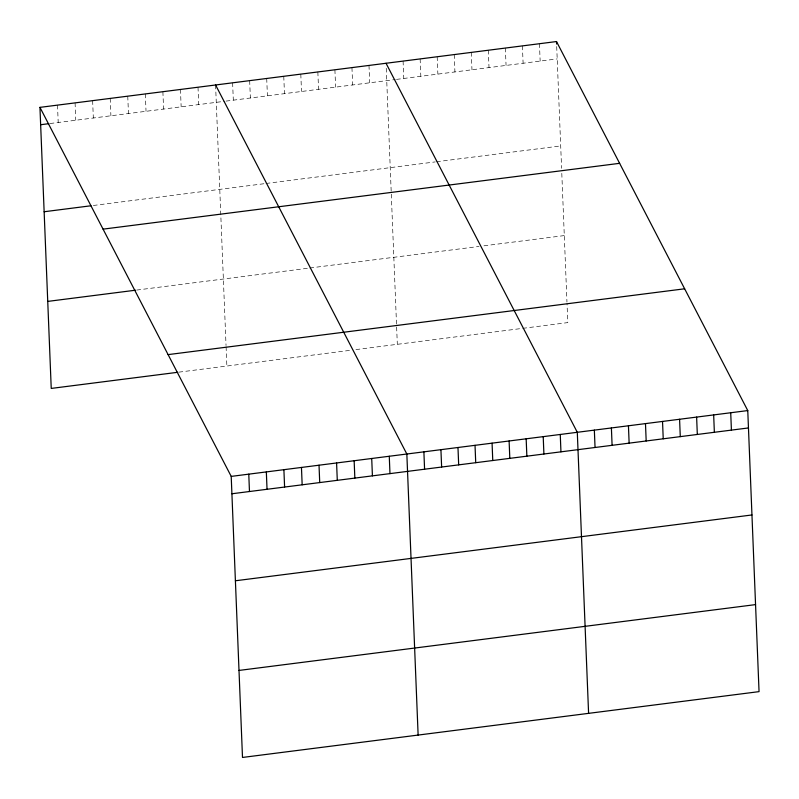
<?xml version="1.0" encoding="UTF-8"?>
<svg xmlns="http://www.w3.org/2000/svg" width="799" height="799" viewBox="0 0 799 799"><rect width="100%" height="100%" fill="white"/><g stroke="black" fill="none" stroke-linecap="round" stroke-linejoin="round"><path stroke-width="0.6" stroke-dasharray="4 3" d="M50.017 123.535L224.799 101.263M226.017 101.103L395.255 79.54M396.474 79.391L557.203 58.906M93.313 205.483L264.819 183.63M266.037 183.47L435.285 161.907M436.504 161.748L560.688 145.927M136.729 290.067L308.604 268.164M309.822 268.005L479.06 246.442M483.934 245.822L564.294 235.585M178.856 372.154L351.061 350.222M355.925 349.592L521.517 328.499M522.736 328.339L567.789 322.606L567.01 303.27M556.703 46.512L561.597 168.339M561.797 173.323L566.96 302.062M539.455 43.715L540.154 61.084M522.406 45.893L523.105 63.251M505.358 48.06L506.057 65.428M488.319 50.237L489.018 67.595M471.27 52.404L471.969 69.773M454.222 54.582L454.921 71.94M437.173 56.749L437.872 74.117M420.134 58.926L420.833 76.285M403.086 61.094L403.785 78.452M386.237 68.225L397.323 344.319M368.988 65.438L369.687 82.796M351.95 67.615L352.649 84.974M334.901 69.783L335.6 87.141M317.852 71.95L318.551 89.318M300.804 74.127L301.503 91.486M283.765 76.295L284.464 93.663M266.716 78.472L267.415 95.83M249.668 80.639L250.367 98.007M232.619 82.816L233.318 100.175M215.58 84.984L226.037 345.498M226.087 346.706L226.866 366.042M198.012 87.221L198.711 104.589M180.454 89.458L181.153 106.826M162.886 91.695L163.585 109.064M145.328 93.932L146.027 111.301M127.76 96.17L128.459 113.538M110.202 98.417L110.901 115.775M92.634 100.654L93.333 118.012M75.076 102.891L75.775 120.25M57.508 105.128L58.207 122.487"/><path stroke-width="1.2" d="M39.95 107.366L556.504 41.548L747.764 410.576L759.05 691.634L242.497 757.452L231.211 476.394L39.95 107.366L51.236 388.424L177.688 372.304M40.649 124.724L48.839 123.685M44.145 211.745L90.976 205.772M103.071 229.143L619.615 163.326M47.74 301.403L135.56 290.207M168.1 354.616L684.643 288.799M231.211 476.394L747.764 410.576M231.91 493.762L748.463 427.944M235.405 580.773L751.959 514.965M239.001 670.431L755.554 604.613M386.037 63.271L577.297 432.299L588.593 713.357M215.58 84.984L406.841 454.022L418.127 735.08M730.715 412.753L731.415 430.112M713.667 414.921L714.366 432.289M696.628 417.098L697.317 434.456M679.579 419.265L680.279 436.634M662.531 421.443L663.23 438.801M645.482 423.61L646.181 440.978M628.443 425.787L629.133 443.145M611.395 427.954L612.094 445.323M594.346 430.132L595.045 447.49M556.504 41.548L556.603 44.025M560.259 434.476L560.948 451.834M543.21 436.644L543.909 454.002M526.161 438.811L526.861 456.179M509.113 440.988L509.812 458.346M492.074 443.155L492.763 460.524M475.025 445.333L475.725 462.691M457.977 447.5L458.676 464.868M440.928 449.677L441.627 467.035M423.889 451.844L424.579 469.213M389.273 456.259L389.972 473.617M371.715 458.496L372.414 475.854M354.147 460.733L354.846 478.092M336.589 462.971L337.288 480.329M319.021 465.208L319.72 482.566M301.463 467.445L302.162 484.803M283.895 469.682L284.594 487.04M266.337 471.919L267.036 489.288M248.779 474.157L249.468 491.525"/></g></svg>
